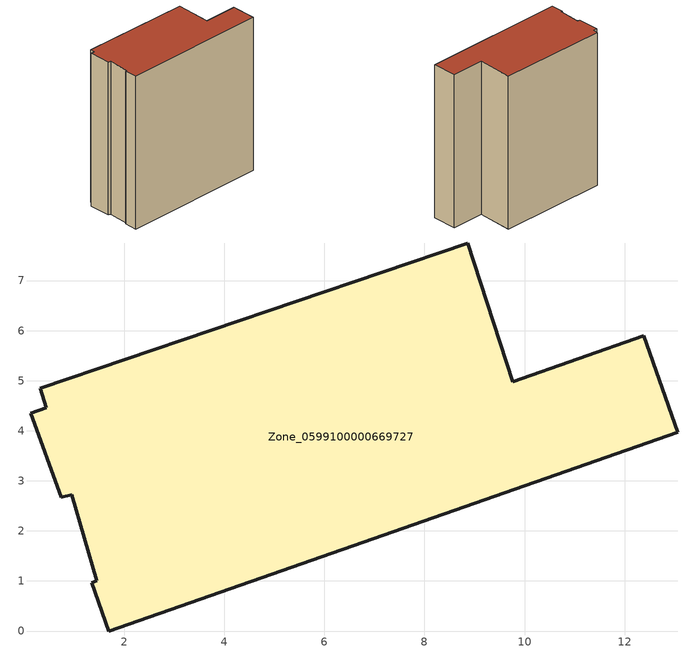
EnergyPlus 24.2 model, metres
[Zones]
Zone_0599100000669727
 floor ground (C_G): 0.95,2.72 0.74,2.67 0.14,4.34 0.45,4.46 0.33,4.85 8.87,7.75 9.77,4.98 12.38,5.9 13.06,3.97 1.7,0 1.35,0.96 1.46,1 z0
 wall outside (C_F): 13.06,3.97 12.38,5.9 9.77,4.98 8.87,7.75 0.33,4.85 0.45,4.46 0.14,4.34 0.74,2.67 0.95,2.72 1.46,1 1.35,0.96 1.7,0 13.06,3.97 z0:12.96
 roof outside (C_R): 0.74,2.67 0.95,2.72 1.46,1 1.35,0.96 1.7,0 13.06,3.97 12.38,5.9 9.77,4.98 8.87,7.75 0.33,4.85 0.45,4.46 0.14,4.34 z12.96
[BUILDING]
Pand.0599100000669727: North Axis=0; Terrain=City; Loads Convergence Tolerance Value=0.04; Temperature Convergence Tolerance Value=0.4; Solar Distribution=FullExterior; Maximum Number of Warmup Days=25; Minimum Number of Warmup Days=1
[Site:Location]
Rotterdam.The.Hague.AP_ZH_NLD Design_Conditions: Latitude=51.96; Longitude=4.45; Time Zone=1; Elevation=-4.5
[SITE:GROUNDTEMPERATURE:BUILDINGSURFACE]
18, 18, 18, 18, 18, 18, 18, 18, 18, 18, 18, 18
[MATERIAL] Thermal Absorptance=0.9; Solar Absorptance=0.7; Visible Absorptance=0.7
Name | Roughness | Thickness | Conductivity | Density | Specific Heat
G.TI.1946 | MediumSmooth | 0.15 | 1 | 540 | 1210
F.TI.1946 | Rough | 0.3 | 0.857143 | 1920 | 840
R.TI.1946 | MediumRough | 0.2 | 0.1 | 1500 | 1000
[CONSTRUCTION]
C_G: G.TI.1946
C_F: F.TI.1946
C_R: R.TI.1946
[ZONE]
Zone_0599100000669727: Type=1; Multiplier=1; Ceiling Height=Autocalculate; Volume=Autocalculate; Floor Area=autocalculate; Part of Total Floor Area=Yes
[ZONEINFILTRATION:DESIGNFLOWRATE]
Infil_Zone_0599100000669727: Zone or ZoneList or Space or SpaceList=Zone_0599100000669727; Schedule=AlwaysOn; Design Flow Rate Calculation Method=Flow/Area; Flow Rate per Floor Area=0.003; Constant Term Coefficient=1; Temperature Term Coefficient=0; Velocity Term Coefficient=0; Velocity Squared Term Coefficient=0
[HVACTEMPLATE:ZONE:IDEALLOADSAIRSYSTEM]
Zone_0599100000669727: Maximum Heating Supply Air Temperature=50; Minimum Cooling Supply Air Temperature=13; Maximum Heating Supply Air Humidity Ratio=0.0156; Minimum Cooling Supply Air Humidity Ratio=0.0077; Heating Limit=NoLimit; Cooling Limit=NoLimit; Dehumidification Control Type=ConstantSensibleHeatRatio; Cooling Sensible Heat Ratio=0.7; Dehumidification Setpoint=60; Humidification Control Type=None; Humidification Setpoint=30; Outdoor Air Method=None; Outdoor Air Flow Rate per Person=0.00944; Outdoor Air Flow Rate per Zone Floor Area=0; Outdoor Air Flow Rate per Zone=0; Demand Controlled Ventilation Type=None; Outdoor Air Economizer Type=NoEconomizer; Heat Recovery Type=None; Sensible Heat Recovery Effectiveness=0.7; Latent Heat Recovery Effectiveness=0.65
[ZONECONTROL:THERMOSTAT]
ThermostatControl_Zone_0599100000669727: Zone or ZoneList=Zone_0599100000669727; Control Type Schedule=DualSetpointControlType; Control 1=Thermostat_Zone_0599100000669727; Temperature Difference Between Cutout And Setpoint=0
[THERMOSTATSETPOINT:DUALSETPOINT]
Thermostat_Zone_0599100000669727: Heating Setpoint Temperature Schedule=HeatingSetpoint_Zone_0599100000669727; Cooling Setpoint Temperature Schedule=CoolingSetpoint_Zone_0599100000669727
[SCHEDULE:COMPACT]
HeatingSetpoint_Zone_0599100000669727: Through: 12/31, For: AllDays, Until: 24:00, 21
CoolingSetpoint_Zone_0599100000669727: Through: 12/31, For: AllDays, Until: 24:00, 24
DualSetpointControlType: Through: 12/31, For: AllDays, Until: 24:00, 4
AlwaysOn: Through: 12/31, For: AllDays, Until: 24:00, 1
